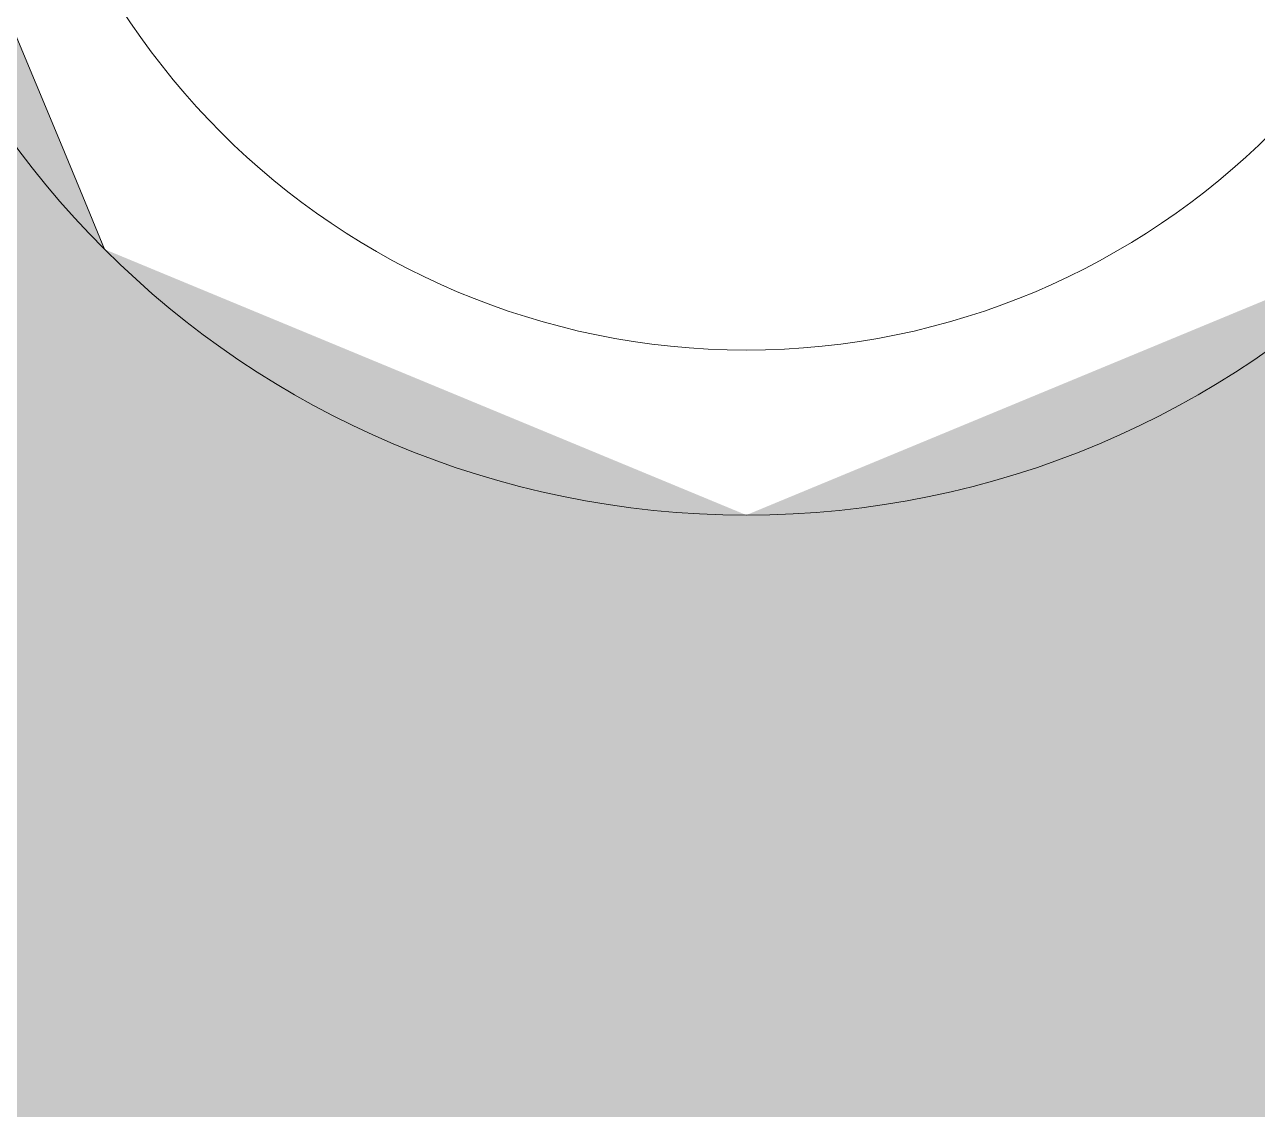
# Paper-space layout '1' of a CAD drawing. Header units: millimetres. Extents: x 1 to 31501, y 3 to 22278.
# Drawn here: x 16721.07 to 16744.79, y 2195.14 to 2216.02 of the extents above; entities that cross this region are included whole.
import ezdxf

# ---------------------------------------------------------------- set-up
doc = ezdxf.new("R2010")
doc.units = ezdxf.units.MM
doc.header["$MEASUREMENT"] = 0
doc.layers.add('NKB-LOGO', color=1, linetype='Continuous', lineweight=13)
doc.layers.add('NKB-SIGN', color=1, linetype='Continuous', lineweight=18)

# ---------------------------------------------------------------- blocks, each defined once
blk = doc.blocks.new('*U5')
at = {"layer": 'NKB-LOGO', "color": 1, "linetype": 'Continuous'}
for p, q in [((278.2246, 182.3994), (278.5175, 181.6923)), ((278.5175, 181.6923), (278.6388, 181.3994)), ((278.6388, 181.3994), (278.785, 181.0464))]:
    blk.add_line(p, q, dxfattribs=at)
for points in [[(273.1354, 182.3994), (273.3178, 181.6923), (278.5175, 181.6923)], [(273.3178, 181.6923), (273.3933, 181.3994), (278.6388, 181.3994)], [(273.3933, 181.3994), (273.4844, 181.0464), (278.785, 181.0464)], [(273.4844, 181.0464), (273.9, 179.4355), (282.6741, 179.4355)], [(286.5632, 181.0464), (282.6741, 179.4355), (327.9453, 179.4355)], [(273.9, 179.4355), (274.1403, 178.5039), (327.9453, 178.5039)], [(274.1403, 178.5039), (274.2097, 178.2348), (327.9453, 178.2348)], [(274.2097, 178.2348), (274.2474, 178.0887), (327.9453, 178.0887)], [(274.2474, 178.0887), (274.2475, 178.0882), (327.9453, 178.0882)], [(274.2475, 178.0882), (274.3387, 177.7348), (327.9453, 177.7348)], [(274.3387, 177.7348), (276.5447, 169.1829), (327.9453, 169.1829)]]:
    blk.add_solid(points, dxfattribs=at)
at = {"layer": 'NKB-LOGO', "color": 1, "linetype": 'Continuous', "extrusion": (0, 0, -1)}
for points in [[(-273.1354, 182.3994), (-278.2246, 182.3994), (-278.5175, 181.6923)], [(-273.3178, 181.6923), (-278.5175, 181.6923), (-278.6388, 181.3994)], [(-273.3933, 181.3994), (-278.6388, 181.3994), (-278.785, 181.0464)], [(-273.4844, 181.0464), (-278.785, 181.0464), (-282.6741, 179.4355)], [(-273.9, 179.4355), (-327.9453, 179.4355), (-327.9453, 178.5039)], [(-274.1403, 178.5039), (-327.9453, 178.5039), (-327.9453, 178.2348)], [(-274.2097, 178.2348), (-327.9453, 178.2348), (-327.9453, 178.0887)], [(-274.2474, 178.0887), (-327.9453, 178.0887), (-327.9453, 178.0882)], [(-274.2475, 178.0882), (-327.9453, 178.0882), (-327.9453, 177.7348)], [(-274.3387, 177.7348), (-327.9453, 177.7348), (-327.9453, 169.1829)]]:
    blk.add_solid(points, dxfattribs=at)
blk = doc.blocks.new('22222')
at = {"layer": 'NKB-LOGO', "color": 1}
for radius in [5.5, 4.5]:
    blk.add_circle((282.6741, 184.9355), radius, dxfattribs=at)
at = {"layer": 'NKB-LOGO', "color": 1, "linetype": 'Continuous'}
blk.add_blockref('*U5', (0, 0), dxfattribs=at)

psp = doc.layouts.new('1')

# ---------------------------------------------------------------- block references
at = {"layer": 'NKB-SIGN', "xscale": 3.176814373185165, "yscale": 3.176814373185165, "zscale": 3.176814373185165}
psp.add_blockref('22222', (15836.955, 1636.548), dxfattribs=at)

doc.saveas('drawing.dxf')
